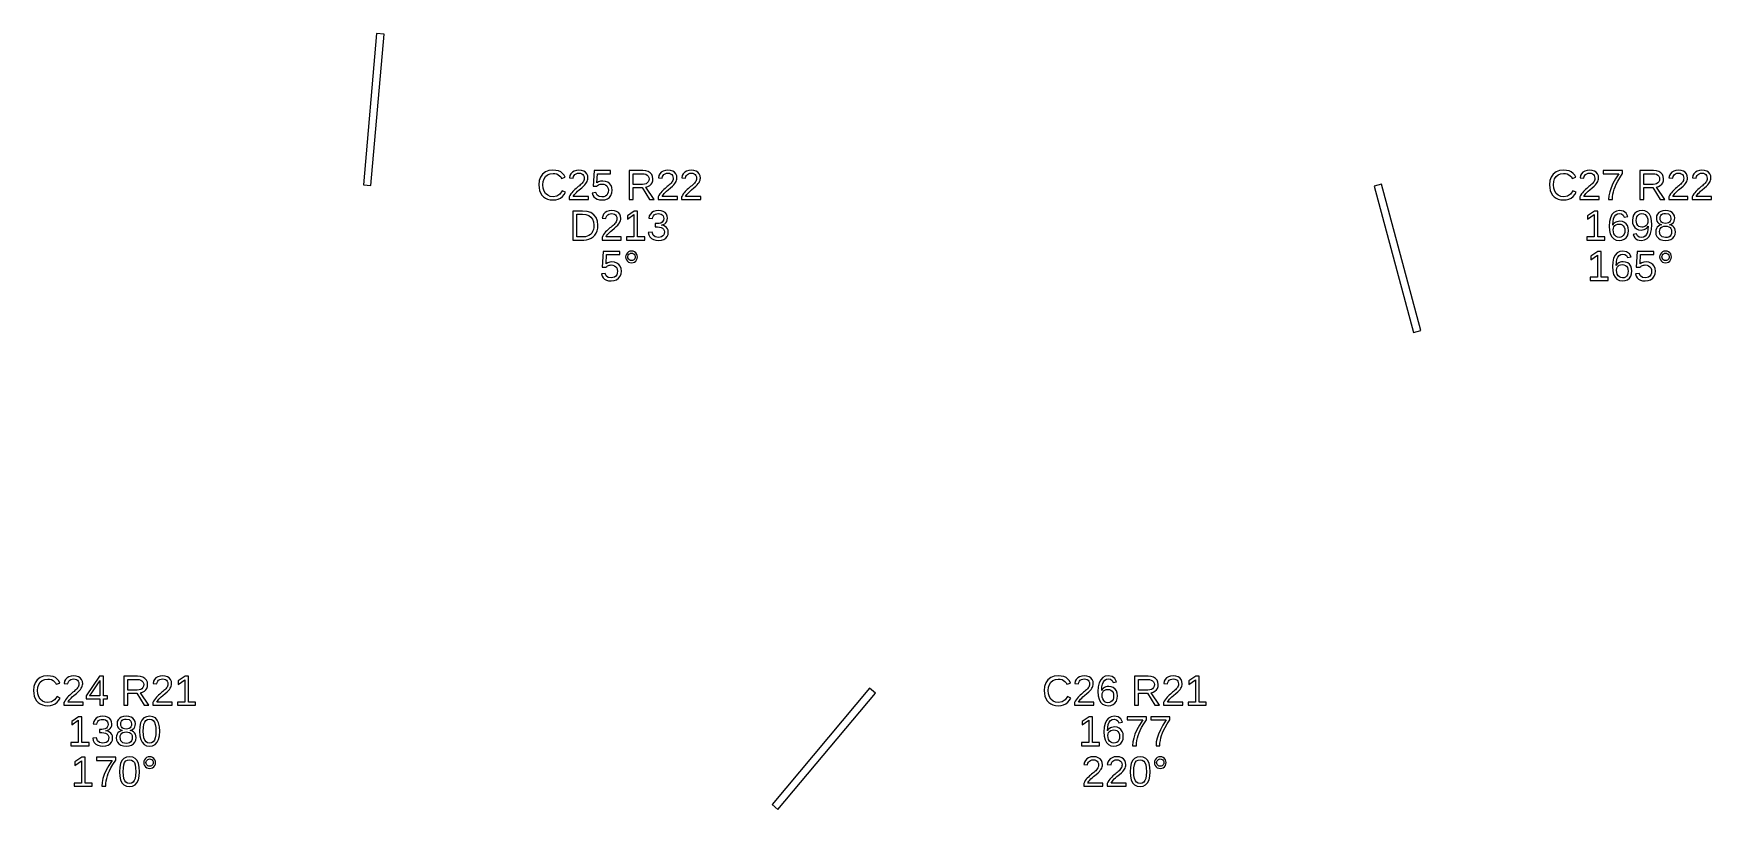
# Model space of a CAD drawing. Extents: x 194 to 2890, y 45 to 1503.
# Drawn here: x 2558 to 2890, y 551.5 to 705 of the extents above; entities that cross this region are included whole.
import ezdxf

# ---------------------------------------------------------------- set-up
doc = ezdxf.new("R2010")
doc.units = 0
doc.layers.get('0').update_dxf_attribs({"linetype": 'CONTINUOUS'})

msp = doc.modelspace()

# ---------------------------------------------------------------- linework, layer by layer
for points in [[(2627.36, 704.82), (2625.87, 704.951), (2623.25, 675.065), (2624.75, 674.935)], [(2661.31, 672.093), (2661.81, 672.222), (2662.26, 672.437), (2662.66, 672.734), (2662.99, 673.109), (2663.26, 673.564), (2662.62, 673.881), (2662.15, 673.219), (2661.55, 672.821), (2660.81, 672.689), (2660.23, 672.76), (2659.73, 672.974), (2659.32, 673.33), (2659.01, 673.803), (2658.83, 674.368), (2658.77, 675.024), (2658.83, 675.685), (2659, 676.244), (2659.3, 676.703), (2659.7, 677.043), (2660.19, 677.247), (2660.78, 677.315), (2661.16, 677.286), (2661.51, 677.198), (2661.83, 677.051), (2662.09, 676.848), (2662.31, 676.593), (2662.47, 676.286), (2663.2, 676.53), (2662.97, 676.961), (2662.67, 677.315), (2662.3, 677.592), (2661.86, 677.791), (2661.35, 677.91), (2660.77, 677.95), (2659.96, 677.863), (2659.28, 677.604), (2658.72, 677.173), (2658.31, 676.589), (2658.06, 675.873), (2657.98, 675.024), (2658.02, 674.441), (2658.13, 673.913), (2658.31, 673.44), (2658.56, 673.028), (2658.89, 672.685), (2659.27, 672.41), (2659.72, 672.21), (2660.22, 672.09), (2660.77, 672.05)], [(2667.79, 672.754), (2664.8, 672.754), (2664.9, 672.946), (2665.03, 673.144), (2665.2, 673.346), (2665.4, 673.559), (2665.65, 673.789), (2665.94, 674.036), (2666.45, 674.457), (2666.83, 674.797), (2667.09, 675.057), (2667.28, 675.277), (2667.43, 675.496), (2667.55, 675.716), (2667.63, 675.936), (2667.68, 676.157), (2667.7, 676.379), (2667.65, 676.843), (2667.49, 677.23), (2667.23, 677.541), (2666.88, 677.768), (2666.43, 677.904), (2665.9, 677.95), (2665.41, 677.905), (2664.98, 677.769), (2664.61, 677.543), (2664.32, 677.24), (2664.13, 676.876), (2664.02, 676.448), (2664.77, 676.379), (2664.84, 676.663), (2664.96, 676.901), (2665.13, 677.093), (2665.35, 677.235), (2665.61, 677.319), (2665.9, 677.348), (2666.2, 677.319), (2666.46, 677.232), (2666.67, 677.087), (2666.82, 676.89), (2666.92, 676.646), (2666.95, 676.355), (2666.93, 676.13), (2666.87, 675.921), (2666.79, 675.728), (2666.67, 675.547), (2666.53, 675.37), (2666.36, 675.199), (2666.18, 675.031), (2665.99, 674.863), (2665.78, 674.695), (2665.56, 674.522), (2665.35, 674.34), (2665.13, 674.148), (2664.91, 673.943), (2664.7, 673.724), (2664.5, 673.488), (2664.31, 673.233), (2664.14, 672.953), (2663.99, 672.648), (2663.99, 672.132), (2667.79, 672.132)], [(2671.05, 672.108), (2671.55, 672.282), (2671.95, 672.571), (2672.25, 672.961), (2672.43, 673.437), (2672.49, 673.999), (2672.44, 674.497), (2672.27, 674.929), (2671.99, 675.293), (2671.62, 675.569), (2671.17, 675.734), (2670.64, 675.789), (2670.19, 675.749), (2669.8, 675.627), (2669.46, 675.423), (2669.57, 677.242), (2672.16, 677.242), (2672.16, 677.864), (2668.9, 677.864), (2668.71, 674.78), (2669.42, 674.78), (2669.6, 674.915), (2669.77, 675.021), (2669.94, 675.098), (2670.11, 675.15), (2670.3, 675.181), (2670.49, 675.191), (2670.84, 675.154), (2671.15, 675.043), (2671.4, 674.858), (2671.58, 674.612), (2671.69, 674.321), (2671.73, 673.983), (2671.69, 673.597), (2671.58, 673.271), (2671.4, 673.004), (2671.15, 672.806), (2670.84, 672.688), (2670.47, 672.648), (2669.91, 672.743), (2669.52, 673.026), (2669.28, 673.499), (2668.54, 673.413), (2668.67, 673.006), (2668.88, 672.668), (2669.16, 672.4), (2669.53, 672.206), (2669.96, 672.089), (2670.46, 672.05)], [(2676.62, 674.512), (2678.4, 674.512), (2679.89, 672.132), (2680.79, 672.132), (2679.16, 674.601), (2679.57, 674.713), (2679.91, 674.896), (2680.19, 675.151), (2680.4, 675.463), (2680.52, 675.821), (2680.56, 676.225), (2680.5, 676.702), (2680.33, 677.104), (2680.03, 677.431), (2679.63, 677.672), (2679.14, 677.816), (2678.54, 677.864), (2675.84, 677.864), (2675.84, 672.132), (2676.62, 672.132)], [(2685.39, 672.754), (2682.4, 672.754), (2682.5, 672.946), (2682.63, 673.144), (2682.8, 673.346), (2683, 673.559), (2683.25, 673.789), (2683.54, 674.036), (2684.05, 674.457), (2684.43, 674.797), (2684.7, 675.057), (2684.88, 675.277), (2685.03, 675.496), (2685.15, 675.716), (2685.23, 675.936), (2685.28, 676.157), (2685.3, 676.379), (2685.25, 676.843), (2685.09, 677.23), (2684.84, 677.541), (2684.48, 677.768), (2684.04, 677.904), (2683.5, 677.95), (2683.01, 677.905), (2682.58, 677.769), (2682.21, 677.543), (2681.92, 677.24), (2681.73, 676.876), (2681.63, 676.448), (2682.38, 676.379), (2682.44, 676.663), (2682.56, 676.901), (2682.73, 677.093), (2682.95, 677.235), (2683.21, 677.319), (2683.5, 677.348), (2683.81, 677.319), (2684.06, 677.232), (2684.27, 677.087), (2684.43, 676.89), (2684.52, 676.646), (2684.55, 676.355), (2684.53, 676.13), (2684.48, 675.921), (2684.39, 675.728), (2684.27, 675.547), (2684.13, 675.37), (2683.97, 675.199), (2683.79, 675.031), (2683.59, 674.863), (2683.38, 674.695), (2683.17, 674.522), (2682.95, 674.34), (2682.73, 674.148), (2682.51, 673.943), (2682.3, 673.724), (2682.1, 673.488), (2681.91, 673.233), (2681.74, 672.953), (2681.59, 672.648), (2681.59, 672.132), (2685.39, 672.132)], [(2690.03, 672.754), (2687.03, 672.754), (2687.13, 672.946), (2687.27, 673.144), (2687.43, 673.346), (2687.64, 673.559), (2687.89, 673.789), (2688.18, 674.036), (2688.68, 674.457), (2689.07, 674.797), (2689.33, 675.057), (2689.51, 675.277), (2689.67, 675.496), (2689.78, 675.716), (2689.87, 675.936), (2689.92, 676.157), (2689.94, 676.379), (2689.88, 676.843), (2689.73, 677.23), (2689.47, 677.541), (2689.12, 677.768), (2688.67, 677.904), (2688.14, 677.95), (2687.64, 677.905), (2687.21, 677.769), (2686.85, 677.543), (2686.56, 677.24), (2686.36, 676.876), (2686.26, 676.448), (2687.01, 676.379), (2687.07, 676.663), (2687.19, 676.901), (2687.37, 677.093), (2687.59, 677.235), (2687.84, 677.319), (2688.14, 677.348), (2688.44, 677.319), (2688.7, 677.232), (2688.91, 677.087), (2689.06, 676.89), (2689.15, 676.646), (2689.18, 676.355), (2689.17, 676.13), (2689.11, 675.921), (2689.02, 675.728), (2688.9, 675.547), (2688.76, 675.37), (2688.6, 675.199), (2688.42, 675.031), (2688.23, 674.863), (2688.02, 674.695), (2687.8, 674.522), (2687.58, 674.34), (2687.36, 674.148), (2687.15, 673.943), (2686.94, 673.724), (2686.74, 673.488), (2686.55, 673.233), (2686.38, 672.953), (2686.23, 672.648), (2686.23, 672.132), (2690.03, 672.132)], [(2861.31, 672.093), (2861.81, 672.222), (2862.26, 672.437), (2862.66, 672.734), (2862.99, 673.109), (2863.26, 673.564), (2862.62, 673.881), (2862.15, 673.219), (2861.55, 672.821), (2860.81, 672.689), (2860.23, 672.76), (2859.73, 672.974), (2859.32, 673.33), (2859.01, 673.803), (2858.83, 674.368), (2858.77, 675.024), (2858.83, 675.685), (2859, 676.244), (2859.3, 676.703), (2859.7, 677.043), (2860.19, 677.247), (2860.78, 677.315), (2861.16, 677.286), (2861.51, 677.198), (2861.83, 677.051), (2862.09, 676.848), (2862.31, 676.593), (2862.47, 676.286), (2863.2, 676.53), (2862.97, 676.961), (2862.67, 677.315), (2862.3, 677.592), (2861.86, 677.791), (2861.35, 677.91), (2860.77, 677.95), (2859.96, 677.863), (2859.28, 677.604), (2858.72, 677.173), (2858.31, 676.589), (2858.06, 675.873), (2857.98, 675.024), (2858.02, 674.441), (2858.13, 673.913), (2858.31, 673.44), (2858.56, 673.028), (2858.89, 672.685), (2859.27, 672.41), (2859.72, 672.21), (2860.22, 672.09), (2860.77, 672.05)], [(2867.79, 672.754), (2864.8, 672.754), (2864.9, 672.946), (2865.03, 673.144), (2865.2, 673.346), (2865.4, 673.559), (2865.65, 673.789), (2865.94, 674.036), (2866.45, 674.457), (2866.83, 674.797), (2867.09, 675.057), (2867.28, 675.277), (2867.43, 675.496), (2867.55, 675.716), (2867.63, 675.936), (2867.68, 676.157), (2867.7, 676.379), (2867.65, 676.843), (2867.49, 677.23), (2867.23, 677.541), (2866.88, 677.768), (2866.43, 677.904), (2865.9, 677.95), (2865.41, 677.905), (2864.98, 677.769), (2864.61, 677.543), (2864.32, 677.24), (2864.13, 676.876), (2864.02, 676.448), (2864.77, 676.379), (2864.84, 676.663), (2864.96, 676.901), (2865.13, 677.093), (2865.35, 677.235), (2865.61, 677.319), (2865.9, 677.348), (2866.2, 677.319), (2866.46, 677.232), (2866.67, 677.087), (2866.82, 676.89), (2866.92, 676.646), (2866.95, 676.355), (2866.93, 676.13), (2866.87, 675.921), (2866.79, 675.728), (2866.67, 675.547), (2866.53, 675.37), (2866.36, 675.199), (2866.18, 675.031), (2865.99, 674.863), (2865.78, 674.695), (2865.56, 674.522), (2865.35, 674.34), (2865.13, 674.148), (2864.91, 673.943), (2864.7, 673.724), (2864.5, 673.488), (2864.31, 673.233), (2864.14, 672.953), (2863.99, 672.648), (2863.99, 672.132), (2867.79, 672.132)], [(2870.48, 672.655), (2870.54, 673.166), (2870.64, 673.665), (2870.78, 674.161), (2870.96, 674.662), (2871.18, 675.167), (2871.48, 675.739), (2871.89, 676.44), (2872.42, 677.27), (2872.42, 677.864), (2868.63, 677.864), (2868.63, 677.242), (2871.72, 677.242), (2871.06, 676.228), (2870.54, 675.295), (2870.16, 674.445), (2869.9, 673.648), (2869.74, 672.877), (2869.69, 672.132), (2870.46, 672.132)], [(2876.62, 674.512), (2878.4, 674.512), (2879.89, 672.132), (2880.79, 672.132), (2879.16, 674.601), (2879.57, 674.713), (2879.91, 674.896), (2880.19, 675.151), (2880.4, 675.463), (2880.52, 675.821), (2880.56, 676.225), (2880.5, 676.702), (2880.33, 677.104), (2880.03, 677.431), (2879.63, 677.672), (2879.14, 677.816), (2878.54, 677.864), (2875.84, 677.864), (2875.84, 672.132), (2876.62, 672.132)], [(2885.39, 672.754), (2882.4, 672.754), (2882.5, 672.946), (2882.63, 673.144), (2882.8, 673.346), (2883, 673.559), (2883.25, 673.789), (2883.54, 674.036), (2884.05, 674.457), (2884.43, 674.797), (2884.7, 675.057), (2884.88, 675.277), (2885.03, 675.496), (2885.15, 675.716), (2885.23, 675.936), (2885.28, 676.157), (2885.3, 676.379), (2885.25, 676.843), (2885.09, 677.23), (2884.84, 677.541), (2884.48, 677.768), (2884.04, 677.904), (2883.5, 677.95), (2883.01, 677.905), (2882.58, 677.769), (2882.21, 677.543), (2881.92, 677.24), (2881.73, 676.876), (2881.63, 676.448), (2882.38, 676.379), (2882.44, 676.663), (2882.56, 676.901), (2882.73, 677.093), (2882.95, 677.235), (2883.21, 677.319), (2883.5, 677.348), (2883.81, 677.319), (2884.06, 677.232), (2884.27, 677.087), (2884.43, 676.89), (2884.52, 676.646), (2884.55, 676.355), (2884.53, 676.13), (2884.48, 675.921), (2884.39, 675.728), (2884.27, 675.547), (2884.13, 675.37), (2883.97, 675.199), (2883.79, 675.031), (2883.59, 674.863), (2883.38, 674.695), (2883.17, 674.522), (2882.95, 674.34), (2882.73, 674.148), (2882.51, 673.943), (2882.3, 673.724), (2882.1, 673.488), (2881.91, 673.233), (2881.74, 672.953), (2881.59, 672.648), (2881.59, 672.132), (2885.39, 672.132)], [(2890.03, 672.754), (2887.03, 672.754), (2887.13, 672.946), (2887.27, 673.144), (2887.43, 673.346), (2887.64, 673.559), (2887.89, 673.789), (2888.18, 674.036), (2888.68, 674.457), (2889.07, 674.797), (2889.33, 675.057), (2889.51, 675.277), (2889.67, 675.496), (2889.78, 675.716), (2889.87, 675.936), (2889.92, 676.157), (2889.94, 676.379), (2889.88, 676.843), (2889.73, 677.23), (2889.47, 677.541), (2889.12, 677.768), (2888.67, 677.904), (2888.14, 677.95), (2887.64, 677.905), (2887.21, 677.769), (2886.85, 677.543), (2886.56, 677.24), (2886.36, 676.876), (2886.26, 676.448), (2887.01, 676.379), (2887.07, 676.663), (2887.19, 676.901), (2887.37, 677.093), (2887.59, 677.235), (2887.84, 677.319), (2888.14, 677.348), (2888.44, 677.319), (2888.7, 677.232), (2888.91, 677.087), (2889.06, 676.89), (2889.15, 676.646), (2889.18, 676.355), (2889.17, 676.13), (2889.11, 675.921), (2889.02, 675.728), (2888.9, 675.547), (2888.76, 675.37), (2888.6, 675.199), (2888.42, 675.031), (2888.23, 674.863), (2888.02, 674.695), (2887.8, 674.522), (2887.58, 674.34), (2887.36, 674.148), (2887.15, 673.943), (2886.94, 673.724), (2886.74, 673.488), (2886.55, 673.233), (2886.38, 672.953), (2886.23, 672.648), (2886.23, 672.132), (2890.03, 672.132)], [(2676.62, 675.126), (2676.62, 677.242), (2678.46, 677.242), (2678.85, 677.213), (2679.18, 677.125), (2679.44, 676.979), (2679.63, 676.778), (2679.74, 676.524), (2679.78, 676.217), (2679.74, 675.898), (2679.63, 675.63), (2679.44, 675.413), (2679.19, 675.254), (2678.87, 675.158), (2678.49, 675.126)], [(2832.49, 646.216), (2824.72, 675.194), (2823.28, 674.806), (2831.04, 645.828)], [(2876.62, 675.126), (2876.62, 677.242), (2878.46, 677.242), (2878.85, 677.213), (2879.18, 677.125), (2879.44, 676.979), (2879.63, 676.778), (2879.74, 676.524), (2879.78, 676.217), (2879.74, 675.898), (2879.63, 675.63), (2879.44, 675.413), (2879.19, 675.254), (2878.87, 675.158), (2878.49, 675.126)], [(2667.4, 664.171), (2667.89, 664.289), (2668.33, 664.485), (2668.72, 664.756), (2669.05, 665.096), (2669.31, 665.505), (2669.5, 665.973), (2669.62, 666.49), (2669.66, 667.057), (2669.57, 667.886), (2669.31, 668.579), (2668.87, 669.134), (2668.27, 669.54), (2667.52, 669.783), (2666.62, 669.864), (2664.72, 669.864), (2664.72, 664.132), (2666.87, 664.132)], [(2665.5, 664.754), (2665.5, 669.242), (2666.6, 669.242), (2667.28, 669.18), (2667.85, 668.993), (2668.29, 668.682), (2668.62, 668.253), (2668.81, 667.711), (2668.88, 667.057), (2668.85, 666.606), (2668.76, 666.196), (2668.62, 665.828), (2668.43, 665.508), (2668.18, 665.242), (2667.89, 665.031), (2667.55, 664.877), (2667.18, 664.785), (2666.78, 664.754)], [(2674.27, 664.754), (2671.28, 664.754), (2671.38, 664.946), (2671.51, 665.144), (2671.68, 665.346), (2671.89, 665.559), (2672.13, 665.789), (2672.43, 666.036), (2672.93, 666.457), (2673.31, 666.797), (2673.58, 667.057), (2673.76, 667.277), (2673.91, 667.496), (2674.03, 667.716), (2674.12, 667.936), (2674.17, 668.157), (2674.18, 668.379), (2674.13, 668.843), (2673.98, 669.23), (2673.72, 669.541), (2673.36, 669.768), (2672.92, 669.904), (2672.38, 669.95), (2671.89, 669.905), (2671.46, 669.769), (2671.09, 669.543), (2670.8, 669.24), (2670.61, 668.876), (2670.51, 668.448), (2671.26, 668.379), (2671.32, 668.663), (2671.44, 668.901), (2671.61, 669.093), (2671.83, 669.235), (2672.09, 669.319), (2672.38, 669.348), (2672.69, 669.319), (2672.95, 669.232), (2673.15, 669.087), (2673.31, 668.89), (2673.4, 668.646), (2673.43, 668.355), (2673.41, 668.13), (2673.36, 667.921), (2673.27, 667.728), (2673.15, 667.547), (2673.01, 667.37), (2672.85, 667.199), (2672.67, 667.031), (2672.47, 666.863), (2672.26, 666.695), (2672.05, 666.522), (2671.83, 666.34), (2671.61, 666.148), (2671.4, 665.943), (2671.19, 665.724), (2670.98, 665.488), (2670.79, 665.233), (2670.62, 664.953), (2670.48, 664.648), (2670.48, 664.132), (2674.27, 664.132)], [(2678.92, 664.754), (2677.52, 664.754), (2677.52, 669.864), (2676.85, 669.864), (2675.49, 668.933), (2675.49, 668.241), (2676.79, 669.165), (2676.79, 664.754), (2675.33, 664.754), (2675.33, 664.132), (2678.92, 664.132)], [(2682.23, 664.099), (2682.71, 664.244), (2683.09, 664.486), (2683.37, 664.816), (2683.54, 665.225), (2683.59, 665.714), (2683.55, 666.06), (2683.44, 666.363), (2683.24, 666.626), (2682.97, 666.835), (2682.63, 666.978), (2682.24, 667.057), (2682.24, 667.073), (2682.6, 667.179), (2682.89, 667.335), (2683.13, 667.539), (2683.3, 667.791), (2683.4, 668.089), (2683.44, 668.432), (2683.38, 668.875), (2683.22, 669.247), (2682.96, 669.549), (2682.6, 669.772), (2682.15, 669.905), (2681.62, 669.95), (2681.12, 669.906), (2680.69, 669.774), (2680.33, 669.555), (2680.04, 669.258), (2679.84, 668.892), (2679.74, 668.457), (2680.48, 668.4), (2680.54, 668.678), (2680.65, 668.911), (2680.83, 669.099), (2681.05, 669.237), (2681.31, 669.32), (2681.61, 669.348), (2681.94, 669.318), (2682.2, 669.229), (2682.41, 669.081), (2682.56, 668.882), (2682.65, 668.64), (2682.68, 668.355), (2682.65, 668.068), (2682.54, 667.826), (2682.35, 667.629), (2682.1, 667.483), (2681.79, 667.395), (2681.42, 667.366), (2681.02, 667.366), (2681.02, 666.731), (2681.43, 666.731), (2681.85, 666.702), (2682.2, 666.615), (2682.47, 666.469), (2682.67, 666.271), (2682.79, 666.028), (2682.83, 665.739), (2682.8, 665.41), (2682.69, 665.14), (2682.52, 664.929), (2682.28, 664.778), (2681.99, 664.687), (2681.65, 664.656), (2681.02, 664.769), (2680.6, 665.108), (2680.4, 665.674), (2679.64, 665.604), (2679.76, 665.134), (2679.96, 664.746), (2680.26, 664.443), (2680.65, 664.225), (2681.11, 664.094), (2681.65, 664.05)], [(2868.96, 664.754), (2867.56, 664.754), (2867.56, 669.864), (2866.89, 669.864), (2865.53, 668.933), (2865.53, 668.241), (2866.83, 669.165), (2866.83, 664.754), (2865.37, 664.754), (2865.37, 664.132), (2868.96, 664.132)], [(2872.32, 664.108), (2872.77, 664.283), (2873.14, 664.575), (2873.41, 664.967), (2873.58, 665.445), (2873.63, 666.007), (2873.58, 666.528), (2873.43, 666.973), (2873.17, 667.342), (2872.82, 667.618), (2872.4, 667.783), (2871.91, 667.838), (2871.61, 667.817), (2871.33, 667.752), (2871.08, 667.645), (2870.86, 667.496), (2870.67, 667.309), (2870.52, 667.081), (2870.56, 667.761), (2870.67, 668.325), (2870.86, 668.772), (2871.12, 669.096), (2871.44, 669.291), (2871.83, 669.356), (2872.26, 669.278), (2872.57, 669.045), (2872.78, 668.656), (2873.47, 668.782), (2873.14, 669.431), (2872.6, 669.82), (2871.84, 669.95), (2871.23, 669.861), (2870.73, 669.595), (2870.32, 669.152), (2870.03, 668.544), (2869.85, 667.782), (2869.79, 666.866), (2869.85, 666.022), (2870.02, 665.323), (2870.3, 664.77), (2870.69, 664.37), (2871.19, 664.13), (2871.78, 664.05)], [(2876.78, 664.138), (2877.29, 664.403), (2877.7, 664.844), (2878, 665.448), (2878.18, 666.205), (2878.24, 667.114), (2878.18, 667.981), (2878.02, 668.691), (2877.75, 669.242), (2877.37, 669.635), (2876.88, 669.871), (2876.3, 669.95), (2875.74, 669.893), (2875.28, 669.721), (2874.9, 669.435), (2874.61, 669.049), (2874.45, 668.578), (2874.39, 668.021), (2874.44, 667.476), (2874.6, 667.009), (2874.85, 666.617), (2875.2, 666.324), (2875.61, 666.147), (2876.09, 666.089), (2876.4, 666.113), (2876.69, 666.187), (2876.96, 666.31), (2877.2, 666.474), (2877.38, 666.67), (2877.52, 666.898), (2877.47, 666.23), (2877.35, 665.672), (2877.15, 665.226), (2876.89, 664.901), (2876.57, 664.705), (2876.18, 664.64), (2875.74, 664.72), (2875.41, 664.958), (2875.21, 665.356), (2874.51, 665.246), (2874.65, 664.865), (2874.84, 664.56), (2875.09, 664.333), (2875.39, 664.176), (2875.75, 664.082), (2876.16, 664.05)], [(2875.94, 666.707), (2875.67, 666.828), (2875.44, 667.03), (2875.27, 667.302), (2875.17, 667.633), (2875.14, 668.021), (2875.17, 668.403), (2875.27, 668.727), (2875.44, 668.996), (2875.67, 669.196), (2875.95, 669.316), (2876.27, 669.356), (2876.61, 669.309), (2876.89, 669.169), (2877.12, 668.935), (2877.3, 668.624), (2877.41, 668.253), (2877.44, 667.822), (2877.42, 667.605), (2877.37, 667.404), (2877.29, 667.22), (2877.17, 667.057), (2877.03, 666.92), (2876.86, 666.811), (2876.67, 666.731), (2876.47, 666.682), (2876.27, 666.666)], [(2881.53, 664.099), (2882.02, 664.247), (2882.4, 664.494), (2882.68, 664.828), (2882.85, 665.24), (2882.91, 665.731), (2882.87, 666.087), (2882.77, 666.401), (2882.6, 666.672), (2882.37, 666.891), (2882.09, 667.047), (2881.75, 667.138), (2881.75, 667.155), (2882.04, 667.247), (2882.29, 667.401), (2882.49, 667.614), (2882.64, 667.873), (2882.73, 668.159), (2882.76, 668.473), (2882.71, 668.895), (2882.55, 669.254), (2882.27, 669.551), (2881.91, 669.773), (2881.46, 669.906), (2880.94, 669.95), (2880.42, 669.905), (2879.99, 669.769), (2879.62, 669.543), (2879.35, 669.244), (2879.19, 668.89), (2879.13, 668.481), (2879.16, 668.167), (2879.25, 667.881), (2879.4, 667.622), (2879.6, 667.407), (2879.85, 667.248), (2880.14, 667.146), (2880.14, 667.13), (2879.83, 667.043), (2879.55, 666.888), (2879.32, 666.666), (2879.14, 666.391), (2879.03, 666.077), (2879, 665.722), (2879.05, 665.229), (2879.23, 664.816), (2879.52, 664.486), (2879.91, 664.244), (2880.39, 664.099), (2880.95, 664.05)], [(2880.63, 667.452), (2880.37, 667.538), (2880.16, 667.681), (2880, 667.88), (2879.91, 668.13), (2879.88, 668.432), (2879.91, 668.728), (2880, 668.971), (2880.15, 669.16), (2880.36, 669.296), (2880.62, 669.377), (2880.94, 669.405), (2881.53, 669.297), (2881.89, 668.972), (2882, 668.432), (2881.97, 668.11), (2881.88, 667.853), (2881.73, 667.661), (2881.53, 667.529), (2881.26, 667.45), (2880.95, 667.423)], [(2871.44, 664.687), (2871.16, 664.828), (2870.92, 665.063), (2870.74, 665.372), (2870.63, 665.734), (2870.59, 666.15), (2870.63, 666.474), (2870.73, 666.749), (2870.91, 666.974), (2871.14, 667.14), (2871.41, 667.239), (2871.73, 667.273), (2872.07, 667.235), (2872.35, 667.122), (2872.58, 666.935), (2872.75, 666.678), (2872.86, 666.358), (2872.89, 665.975), (2872.86, 665.589), (2872.76, 665.263), (2872.59, 664.996), (2872.36, 664.798), (2872.09, 664.68), (2871.76, 664.64)], [(2880.29, 664.731), (2879.89, 665.126), (2879.75, 665.783), (2879.79, 666.098), (2879.89, 666.365), (2880.07, 666.583), (2880.3, 666.745), (2880.59, 666.842), (2880.94, 666.874), (2881.29, 666.844), (2881.59, 666.754), (2881.83, 666.603), (2882, 666.394), (2882.11, 666.126), (2882.15, 665.8), (2882.11, 665.42), (2882.02, 665.115), (2881.85, 664.886), (2881.62, 664.727), (2881.33, 664.631), (2880.96, 664.599)], [(2672.86, 656.108), (2673.36, 656.282), (2673.76, 656.571), (2674.06, 656.961), (2674.24, 657.437), (2674.3, 657.999), (2674.25, 658.497), (2674.08, 658.929), (2673.8, 659.293), (2673.43, 659.569), (2672.98, 659.734), (2672.45, 659.789), (2672, 659.749), (2671.61, 659.627), (2671.27, 659.423), (2671.38, 661.242), (2673.97, 661.242), (2673.97, 661.864), (2670.71, 661.864), (2670.52, 658.78), (2671.23, 658.78), (2671.4, 658.915), (2671.57, 659.021), (2671.75, 659.098), (2671.92, 659.15), (2672.11, 659.181), (2672.3, 659.191), (2672.65, 659.154), (2672.95, 659.043), (2673.2, 658.858), (2673.39, 658.612), (2673.5, 658.321), (2673.54, 657.983), (2673.5, 657.597), (2673.39, 657.271), (2673.21, 657.004), (2672.96, 656.806), (2672.65, 656.688), (2672.28, 656.648), (2671.72, 656.743), (2671.33, 657.026), (2671.09, 657.499), (2670.35, 657.413), (2670.48, 657.006), (2670.68, 656.668), (2670.97, 656.4), (2671.34, 656.206), (2671.77, 656.089), (2672.27, 656.05)], [(2676.62, 659.668), (2676.89, 659.781), (2677.14, 659.968), (2677.33, 660.21), (2677.44, 660.484), (2677.48, 660.79), (2677.45, 661.097), (2677.33, 661.371), (2677.14, 661.612), (2676.9, 661.8), (2676.62, 661.912), (2676.32, 661.95), (2676.01, 661.912), (2675.73, 661.798), (2675.49, 661.608), (2675.3, 661.365), (2675.19, 661.093), (2675.15, 660.79), (2675.19, 660.488), (2675.3, 660.215), (2675.49, 659.972), (2675.74, 659.783), (2676.01, 659.669), (2676.32, 659.631)], [(2676.13, 660.082), (2675.96, 660.154), (2675.8, 660.274), (2675.69, 660.427), (2675.61, 660.599), (2675.59, 660.79), (2675.61, 660.981), (2675.68, 661.154), (2675.8, 661.307), (2675.95, 661.427), (2676.12, 661.499), (2676.32, 661.523), (2676.51, 661.499), (2676.68, 661.429), (2676.83, 661.311), (2676.95, 661.159), (2677.02, 660.986), (2677.04, 660.79), (2677.02, 660.597), (2676.95, 660.424), (2676.83, 660.271), (2676.68, 660.153), (2676.51, 660.082), (2676.32, 660.058)], [(2869.61, 656.754), (2868.21, 656.754), (2868.21, 661.864), (2867.54, 661.864), (2866.18, 660.933), (2866.18, 660.241), (2867.48, 661.165), (2867.48, 656.754), (2866.02, 656.754), (2866.02, 656.132), (2869.61, 656.132)], [(2872.97, 656.108), (2873.42, 656.283), (2873.79, 656.575), (2874.07, 656.967), (2874.23, 657.445), (2874.28, 658.007), (2874.23, 658.528), (2874.08, 658.973), (2873.82, 659.342), (2873.47, 659.618), (2873.05, 659.783), (2872.56, 659.838), (2872.26, 659.817), (2871.98, 659.752), (2871.73, 659.645), (2871.51, 659.496), (2871.32, 659.309), (2871.17, 659.081), (2871.21, 659.761), (2871.32, 660.325), (2871.51, 660.772), (2871.77, 661.096), (2872.1, 661.291), (2872.48, 661.356), (2872.91, 661.278), (2873.23, 661.045), (2873.43, 660.656), (2874.13, 660.782), (2873.79, 661.431), (2873.25, 661.82), (2872.49, 661.95), (2871.88, 661.861), (2871.38, 661.595), (2870.97, 661.152), (2870.68, 660.544), (2870.5, 659.782), (2870.44, 658.866), (2870.5, 658.022), (2870.67, 657.323), (2870.95, 656.77), (2871.34, 656.37), (2871.84, 656.13), (2872.43, 656.05)], [(2877.49, 656.108), (2877.99, 656.282), (2878.4, 656.571), (2878.7, 656.961), (2878.88, 657.437), (2878.94, 657.999), (2878.88, 658.497), (2878.71, 658.929), (2878.43, 659.293), (2878.06, 659.569), (2877.61, 659.734), (2877.08, 659.789), (2876.64, 659.749), (2876.24, 659.627), (2875.9, 659.423), (2876.01, 661.242), (2878.6, 661.242), (2878.6, 661.864), (2875.34, 661.864), (2875.15, 658.78), (2875.87, 658.78), (2876.04, 658.915), (2876.21, 659.021), (2876.38, 659.098), (2876.56, 659.15), (2876.74, 659.181), (2876.93, 659.191), (2877.29, 659.154), (2877.59, 659.043), (2877.84, 658.858), (2878.03, 658.612), (2878.14, 658.321), (2878.17, 657.983), (2878.14, 657.597), (2878.03, 657.271), (2877.84, 657.004), (2877.59, 656.806), (2877.28, 656.688), (2876.92, 656.648), (2876.36, 656.743), (2875.96, 657.026), (2875.73, 657.499), (2874.98, 657.413), (2875.11, 657.006), (2875.32, 656.668), (2875.61, 656.4), (2875.97, 656.206), (2876.4, 656.089), (2876.9, 656.05)], [(2881.25, 659.668), (2881.53, 659.781), (2881.77, 659.968), (2881.96, 660.21), (2882.08, 660.484), (2882.12, 660.79), (2882.08, 661.097), (2881.97, 661.371), (2881.78, 661.612), (2881.53, 661.8), (2881.26, 661.912), (2880.95, 661.95), (2880.64, 661.912), (2880.36, 661.798), (2880.12, 661.608), (2879.93, 661.365), (2879.82, 661.093), (2879.78, 660.79), (2879.82, 660.488), (2879.93, 660.215), (2880.13, 659.972), (2880.37, 659.783), (2880.64, 659.669), (2880.95, 659.631)], [(2880.76, 660.082), (2880.59, 660.154), (2880.44, 660.274), (2880.32, 660.427), (2880.25, 660.599), (2880.23, 660.79), (2880.25, 660.981), (2880.32, 661.154), (2880.44, 661.307), (2880.59, 661.427), (2880.76, 661.499), (2880.95, 661.523), (2881.14, 661.499), (2881.31, 661.429), (2881.46, 661.311), (2881.58, 661.159), (2881.65, 660.986), (2881.67, 660.79), (2881.65, 660.597), (2881.58, 660.424), (2881.46, 660.271), (2881.31, 660.153), (2881.14, 660.082), (2880.95, 660.058)], [(2872.09, 656.687), (2871.81, 656.828), (2871.57, 657.063), (2871.39, 657.372), (2871.28, 657.734), (2871.24, 658.15), (2871.28, 658.474), (2871.38, 658.749), (2871.56, 658.974), (2871.79, 659.14), (2872.06, 659.239), (2872.38, 659.273), (2872.72, 659.235), (2873, 659.122), (2873.23, 658.935), (2873.4, 658.678), (2873.51, 658.358), (2873.54, 657.975), (2873.51, 657.589), (2873.41, 657.263), (2873.24, 656.996), (2873.01, 656.798), (2872.74, 656.68), (2872.41, 656.64)], [(2561.31, 572.093), (2561.81, 572.222), (2562.26, 572.437), (2562.66, 572.734), (2562.99, 573.109), (2563.26, 573.564), (2562.62, 573.881), (2562.15, 573.219), (2561.55, 572.821), (2560.81, 572.689), (2560.23, 572.76), (2559.73, 572.974), (2559.32, 573.33), (2559.01, 573.803), (2558.83, 574.368), (2558.77, 575.024), (2558.83, 575.685), (2559, 576.244), (2559.3, 576.703), (2559.7, 577.043), (2560.19, 577.247), (2560.78, 577.315), (2561.16, 577.286), (2561.51, 577.198), (2561.83, 577.051), (2562.09, 576.848), (2562.31, 576.593), (2562.47, 576.286), (2563.2, 576.53), (2562.97, 576.961), (2562.67, 577.315), (2562.3, 577.592), (2561.86, 577.791), (2561.35, 577.91), (2560.77, 577.95), (2559.96, 577.863), (2559.28, 577.604), (2558.72, 577.173), (2558.31, 576.589), (2558.06, 575.873), (2557.98, 575.024), (2558.02, 574.441), (2558.13, 573.913), (2558.31, 573.44), (2558.56, 573.028), (2558.89, 572.685), (2559.27, 572.41), (2559.72, 572.21), (2560.22, 572.09), (2560.77, 572.05)], [(2567.79, 572.754), (2564.8, 572.754), (2564.9, 572.946), (2565.03, 573.144), (2565.2, 573.346), (2565.4, 573.559), (2565.65, 573.789), (2565.94, 574.036), (2566.45, 574.457), (2566.83, 574.797), (2567.09, 575.057), (2567.28, 575.277), (2567.43, 575.496), (2567.55, 575.716), (2567.63, 575.936), (2567.68, 576.157), (2567.7, 576.379), (2567.65, 576.843), (2567.49, 577.23), (2567.23, 577.541), (2566.88, 577.768), (2566.43, 577.904), (2565.9, 577.95), (2565.41, 577.905), (2564.98, 577.769), (2564.61, 577.543), (2564.32, 577.24), (2564.13, 576.876), (2564.02, 576.448), (2564.77, 576.379), (2564.84, 576.663), (2564.96, 576.901), (2565.13, 577.093), (2565.35, 577.235), (2565.61, 577.319), (2565.9, 577.348), (2566.2, 577.319), (2566.46, 577.232), (2566.67, 577.087), (2566.82, 576.89), (2566.92, 576.646), (2566.95, 576.355), (2566.93, 576.13), (2566.87, 575.921), (2566.79, 575.728), (2566.67, 575.547), (2566.53, 575.37), (2566.36, 575.199), (2566.18, 575.031), (2565.99, 574.863), (2565.78, 574.695), (2565.56, 574.522), (2565.35, 574.34), (2565.13, 574.148), (2564.91, 573.943), (2564.7, 573.724), (2564.5, 573.488), (2564.31, 573.233), (2564.14, 572.953), (2563.99, 572.648), (2563.99, 572.132), (2567.79, 572.132)], [(2571.79, 573.429), (2572.6, 573.429), (2572.6, 574.007), (2571.79, 574.007), (2571.79, 577.864), (2571.02, 577.864), (2568.4, 573.999), (2568.4, 573.429), (2571.1, 573.429), (2571.1, 572.132), (2571.79, 572.132)], [(2576.62, 574.512), (2578.4, 574.512), (2579.89, 572.132), (2580.79, 572.132), (2579.16, 574.601), (2579.57, 574.713), (2579.91, 574.896), (2580.19, 575.151), (2580.4, 575.463), (2580.52, 575.821), (2580.56, 576.225), (2580.5, 576.702), (2580.33, 577.104), (2580.03, 577.431), (2579.63, 577.672), (2579.14, 577.816), (2578.54, 577.864), (2575.84, 577.864), (2575.84, 572.132), (2576.62, 572.132)], [(2585.39, 572.754), (2582.4, 572.754), (2582.5, 572.946), (2582.63, 573.144), (2582.8, 573.346), (2583, 573.559), (2583.25, 573.789), (2583.54, 574.036), (2584.05, 574.457), (2584.43, 574.797), (2584.7, 575.057), (2584.88, 575.277), (2585.03, 575.496), (2585.15, 575.716), (2585.23, 575.936), (2585.28, 576.157), (2585.3, 576.379), (2585.25, 576.843), (2585.09, 577.23), (2584.84, 577.541), (2584.48, 577.768), (2584.04, 577.904), (2583.5, 577.95), (2583.01, 577.905), (2582.58, 577.769), (2582.21, 577.543), (2581.92, 577.24), (2581.73, 576.876), (2581.63, 576.448), (2582.38, 576.379), (2582.44, 576.663), (2582.56, 576.901), (2582.73, 577.093), (2582.95, 577.235), (2583.21, 577.319), (2583.5, 577.348), (2583.81, 577.319), (2584.06, 577.232), (2584.27, 577.087), (2584.43, 576.89), (2584.52, 576.646), (2584.55, 576.355), (2584.53, 576.13), (2584.48, 575.921), (2584.39, 575.728), (2584.27, 575.547), (2584.13, 575.37), (2583.97, 575.199), (2583.79, 575.031), (2583.59, 574.863), (2583.38, 574.695), (2583.17, 574.522), (2582.95, 574.34), (2582.73, 574.148), (2582.51, 573.943), (2582.3, 573.724), (2582.1, 573.488), (2581.91, 573.233), (2581.74, 572.953), (2581.59, 572.648), (2581.59, 572.132), (2585.39, 572.132)], [(2590.04, 572.754), (2588.64, 572.754), (2588.64, 577.864), (2587.97, 577.864), (2586.61, 576.933), (2586.61, 576.241), (2587.91, 577.165), (2587.91, 572.754), (2586.45, 572.754), (2586.45, 572.132), (2590.04, 572.132)], [(2761.31, 572.093), (2761.81, 572.222), (2762.26, 572.437), (2762.66, 572.734), (2762.99, 573.109), (2763.26, 573.564), (2762.62, 573.881), (2762.15, 573.219), (2761.55, 572.821), (2760.81, 572.689), (2760.23, 572.76), (2759.73, 572.974), (2759.32, 573.33), (2759.01, 573.803), (2758.83, 574.368), (2758.77, 575.024), (2758.83, 575.685), (2759, 576.244), (2759.3, 576.703), (2759.7, 577.043), (2760.19, 577.247), (2760.78, 577.315), (2761.16, 577.286), (2761.51, 577.198), (2761.83, 577.051), (2762.09, 576.848), (2762.31, 576.593), (2762.47, 576.286), (2763.2, 576.53), (2762.97, 576.961), (2762.67, 577.315), (2762.3, 577.592), (2761.86, 577.791), (2761.35, 577.91), (2760.77, 577.95), (2759.96, 577.863), (2759.28, 577.604), (2758.72, 577.173), (2758.31, 576.589), (2758.06, 575.873), (2757.98, 575.024), (2758.02, 574.441), (2758.13, 573.913), (2758.31, 573.44), (2758.56, 573.028), (2758.89, 572.685), (2759.27, 572.41), (2759.72, 572.21), (2760.22, 572.09), (2760.77, 572.05)], [(2767.79, 572.754), (2764.8, 572.754), (2764.9, 572.946), (2765.03, 573.144), (2765.2, 573.346), (2765.4, 573.559), (2765.65, 573.789), (2765.94, 574.036), (2766.45, 574.457), (2766.83, 574.797), (2767.09, 575.057), (2767.28, 575.277), (2767.43, 575.496), (2767.55, 575.716), (2767.63, 575.936), (2767.68, 576.157), (2767.7, 576.379), (2767.65, 576.843), (2767.49, 577.23), (2767.23, 577.541), (2766.88, 577.768), (2766.43, 577.904), (2765.9, 577.95), (2765.41, 577.905), (2764.98, 577.769), (2764.61, 577.543), (2764.32, 577.24), (2764.13, 576.876), (2764.02, 576.448), (2764.77, 576.379), (2764.84, 576.663), (2764.96, 576.901), (2765.13, 577.093), (2765.35, 577.235), (2765.61, 577.319), (2765.9, 577.348), (2766.2, 577.319), (2766.46, 577.232), (2766.67, 577.087), (2766.82, 576.89), (2766.92, 576.646), (2766.95, 576.355), (2766.93, 576.13), (2766.87, 575.921), (2766.79, 575.728), (2766.67, 575.547), (2766.53, 575.37), (2766.36, 575.199), (2766.18, 575.031), (2765.99, 574.863), (2765.78, 574.695), (2765.56, 574.522), (2765.35, 574.34), (2765.13, 574.148), (2764.91, 573.943), (2764.7, 573.724), (2764.5, 573.488), (2764.31, 573.233), (2764.14, 572.953), (2763.99, 572.648), (2763.99, 572.132), (2767.79, 572.132)], [(2771.16, 572.108), (2771.61, 572.283), (2771.98, 572.575), (2772.26, 572.967), (2772.42, 573.445), (2772.48, 574.007), (2772.42, 574.528), (2772.27, 574.973), (2772.01, 575.342), (2771.66, 575.618), (2771.24, 575.783), (2770.75, 575.838), (2770.45, 575.817), (2770.17, 575.752), (2769.92, 575.645), (2769.7, 575.496), (2769.51, 575.309), (2769.36, 575.081), (2769.4, 575.761), (2769.51, 576.325), (2769.7, 576.772), (2769.96, 577.096), (2770.29, 577.291), (2770.67, 577.356), (2771.1, 577.278), (2771.42, 577.045), (2771.62, 576.656), (2772.32, 576.782), (2771.99, 577.431), (2771.44, 577.82), (2770.68, 577.95), (2770.08, 577.861), (2769.57, 577.595), (2769.16, 577.152), (2768.87, 576.544), (2768.69, 575.782), (2768.63, 574.866), (2768.69, 574.022), (2768.86, 573.323), (2769.14, 572.77), (2769.54, 572.37), (2770.03, 572.13), (2770.62, 572.05)], [(2776.62, 574.512), (2778.4, 574.512), (2779.89, 572.132), (2780.79, 572.132), (2779.16, 574.601), (2779.57, 574.713), (2779.91, 574.896), (2780.19, 575.151), (2780.4, 575.463), (2780.52, 575.821), (2780.56, 576.225), (2780.5, 576.702), (2780.33, 577.104), (2780.03, 577.431), (2779.63, 577.672), (2779.14, 577.816), (2778.54, 577.864), (2775.84, 577.864), (2775.84, 572.132), (2776.62, 572.132)], [(2785.39, 572.754), (2782.4, 572.754), (2782.5, 572.946), (2782.63, 573.144), (2782.8, 573.346), (2783, 573.559), (2783.25, 573.789), (2783.54, 574.036), (2784.05, 574.457), (2784.43, 574.797), (2784.7, 575.057), (2784.88, 575.277), (2785.03, 575.496), (2785.15, 575.716), (2785.23, 575.936), (2785.28, 576.157), (2785.3, 576.379), (2785.25, 576.843), (2785.09, 577.23), (2784.84, 577.541), (2784.48, 577.768), (2784.04, 577.904), (2783.5, 577.95), (2783.01, 577.905), (2782.58, 577.769), (2782.21, 577.543), (2781.92, 577.24), (2781.73, 576.876), (2781.63, 576.448), (2782.38, 576.379), (2782.44, 576.663), (2782.56, 576.901), (2782.73, 577.093), (2782.95, 577.235), (2783.21, 577.319), (2783.5, 577.348), (2783.81, 577.319), (2784.06, 577.232), (2784.27, 577.087), (2784.43, 576.89), (2784.52, 576.646), (2784.55, 576.355), (2784.53, 576.13), (2784.48, 575.921), (2784.39, 575.728), (2784.27, 575.547), (2784.13, 575.37), (2783.97, 575.199), (2783.79, 575.031), (2783.59, 574.863), (2783.38, 574.695), (2783.17, 574.522), (2782.95, 574.34), (2782.73, 574.148), (2782.51, 573.943), (2782.3, 573.724), (2782.1, 573.488), (2781.91, 573.233), (2781.74, 572.953), (2781.59, 572.648), (2781.59, 572.132), (2785.39, 572.132)], [(2790.04, 572.754), (2788.64, 572.754), (2788.64, 577.864), (2787.97, 577.864), (2786.61, 576.933), (2786.61, 576.241), (2787.91, 577.165), (2787.91, 572.754), (2786.45, 572.754), (2786.45, 572.132), (2790.04, 572.132)], [(2569.07, 574.007), (2569.14, 574.089), (2569.36, 574.39), (2570.83, 576.554), (2570.87, 576.618), (2570.92, 576.708), (2570.99, 576.823), (2571.05, 576.932), (2571.08, 577.004), (2571.1, 577.038), (2571.1, 574.007)], [(2576.62, 575.126), (2576.62, 577.242), (2578.46, 577.242), (2578.85, 577.213), (2579.18, 577.125), (2579.44, 576.979), (2579.63, 576.778), (2579.74, 576.524), (2579.78, 576.217), (2579.74, 575.898), (2579.63, 575.63), (2579.44, 575.413), (2579.19, 575.254), (2578.87, 575.158), (2578.49, 575.126)], [(2724.57, 574.518), (2723.43, 575.482), (2704.14, 552.501), (2705.29, 551.537)], [(2770.28, 572.687), (2770, 572.828), (2769.76, 573.063), (2769.58, 573.372), (2769.47, 573.734), (2769.43, 574.15), (2769.47, 574.474), (2769.57, 574.749), (2769.75, 574.974), (2769.98, 575.14), (2770.26, 575.239), (2770.58, 575.273), (2770.91, 575.235), (2771.2, 575.122), (2771.43, 574.935), (2771.6, 574.678), (2771.7, 574.358), (2771.73, 573.975), (2771.7, 573.589), (2771.6, 573.263), (2771.43, 572.996), (2771.2, 572.798), (2770.93, 572.68), (2770.6, 572.64)], [(2776.62, 575.126), (2776.62, 577.242), (2778.46, 577.242), (2778.85, 577.213), (2779.18, 577.125), (2779.44, 576.979), (2779.63, 576.778), (2779.74, 576.524), (2779.78, 576.217), (2779.74, 575.898), (2779.63, 575.63), (2779.44, 575.413), (2779.19, 575.254), (2778.87, 575.158), (2778.49, 575.126)], [(2568.96, 564.754), (2567.56, 564.754), (2567.56, 569.864), (2566.89, 569.864), (2565.53, 568.933), (2565.53, 568.241), (2566.83, 569.165), (2566.83, 564.754), (2565.37, 564.754), (2565.37, 564.132), (2568.96, 564.132)], [(2572.26, 564.099), (2572.74, 564.244), (2573.13, 564.486), (2573.41, 564.816), (2573.58, 565.225), (2573.63, 565.714), (2573.59, 566.06), (2573.47, 566.363), (2573.28, 566.626), (2573.01, 566.835), (2572.67, 566.978), (2572.27, 567.057), (2572.27, 567.073), (2572.63, 567.179), (2572.93, 567.335), (2573.17, 567.539), (2573.34, 567.791), (2573.44, 568.089), (2573.47, 568.432), (2573.42, 568.875), (2573.26, 569.247), (2573, 569.549), (2572.64, 569.772), (2572.19, 569.905), (2571.66, 569.95), (2571.16, 569.906), (2570.73, 569.774), (2570.36, 569.555), (2570.08, 569.258), (2569.88, 568.892), (2569.78, 568.457), (2570.52, 568.4), (2570.58, 568.678), (2570.69, 568.911), (2570.86, 569.099), (2571.08, 569.237), (2571.35, 569.32), (2571.65, 569.348), (2571.97, 569.318), (2572.24, 569.229), (2572.45, 569.081), (2572.6, 568.882), (2572.69, 568.64), (2572.72, 568.355), (2572.69, 568.068), (2572.57, 567.826), (2572.39, 567.629), (2572.14, 567.483), (2571.83, 567.395), (2571.46, 567.366), (2571.06, 567.366), (2571.06, 566.731), (2571.47, 566.731), (2571.89, 566.702), (2572.24, 566.615), (2572.51, 566.469), (2572.71, 566.271), (2572.83, 566.028), (2572.87, 565.739), (2572.84, 565.41), (2572.73, 565.14), (2572.56, 564.929), (2572.32, 564.778), (2572.03, 564.687), (2571.69, 564.656), (2571.06, 564.769), (2570.64, 565.108), (2570.44, 565.674), (2569.68, 565.604), (2569.79, 565.134), (2570, 564.746), (2570.3, 564.443), (2570.68, 564.225), (2571.15, 564.094), (2571.69, 564.05)], [(2576.9, 564.099), (2577.38, 564.247), (2577.77, 564.494), (2578.05, 564.828), (2578.22, 565.24), (2578.27, 565.731), (2578.24, 566.087), (2578.14, 566.401), (2577.97, 566.672), (2577.74, 566.891), (2577.45, 567.047), (2577.11, 567.138), (2577.11, 567.155), (2577.41, 567.247), (2577.65, 567.401), (2577.86, 567.614), (2578.01, 567.873), (2578.1, 568.159), (2578.13, 568.473), (2578.08, 568.895), (2577.91, 569.254), (2577.64, 569.551), (2577.27, 569.773), (2576.83, 569.906), (2576.3, 569.95), (2575.79, 569.905), (2575.35, 569.769), (2574.99, 569.543), (2574.71, 569.244), (2574.55, 568.89), (2574.5, 568.481), (2574.53, 568.167), (2574.62, 567.881), (2574.77, 567.622), (2574.97, 567.407), (2575.22, 567.248), (2575.51, 567.146), (2575.51, 567.13), (2575.19, 567.043), (2574.92, 566.888), (2574.68, 566.666), (2574.5, 566.391), (2574.4, 566.077), (2574.36, 565.722), (2574.42, 565.229), (2574.59, 564.816), (2574.88, 564.486), (2575.27, 564.244), (2575.75, 564.099), (2576.32, 564.05)], [(2576, 567.452), (2575.74, 567.538), (2575.52, 567.681), (2575.37, 567.88), (2575.28, 568.13), (2575.25, 568.432), (2575.28, 568.728), (2575.37, 568.971), (2575.52, 569.16), (2575.72, 569.296), (2575.99, 569.377), (2576.3, 569.405), (2576.9, 569.297), (2577.25, 568.972), (2577.37, 568.432), (2577.34, 568.11), (2577.25, 567.853), (2577.1, 567.661), (2576.89, 567.529), (2576.63, 567.45), (2576.31, 567.423)], [(2581.55, 564.134), (2582.05, 564.387), (2582.44, 564.807), (2582.72, 565.387), (2582.89, 566.118), (2582.94, 567), (2582.89, 567.894), (2582.73, 568.629), (2582.46, 569.205), (2582.08, 569.619), (2581.58, 569.867), (2580.97, 569.95), (2580.33, 569.868), (2579.83, 569.623), (2579.44, 569.213), (2579.17, 568.64), (2579.01, 567.902), (2578.96, 567), (2579.02, 566.114), (2579.18, 565.382), (2579.46, 564.803), (2579.84, 564.385), (2580.34, 564.134), (2580.94, 564.05)], [(2580.55, 564.711), (2580.24, 564.9), (2580, 565.214), (2579.83, 565.664), (2579.73, 566.259), (2579.7, 567), (2579.73, 567.759), (2579.83, 568.362), (2580, 568.806), (2580.23, 569.112), (2580.56, 569.295), (2580.97, 569.356), (2581.36, 569.294), (2581.68, 569.108), (2581.91, 568.798), (2582.07, 568.351), (2582.17, 567.751), (2582.2, 567), (2582.17, 566.271), (2582.07, 565.68), (2581.9, 565.226), (2581.66, 564.905), (2581.34, 564.712), (2580.95, 564.648)], [(2768.96, 564.754), (2767.56, 564.754), (2767.56, 569.864), (2766.89, 569.864), (2765.53, 568.933), (2765.53, 568.241), (2766.83, 569.165), (2766.83, 564.754), (2765.37, 564.754), (2765.37, 564.132), (2768.96, 564.132)], [(2772.32, 564.108), (2772.77, 564.283), (2773.14, 564.575), (2773.41, 564.967), (2773.58, 565.445), (2773.63, 566.007), (2773.58, 566.528), (2773.43, 566.973), (2773.17, 567.342), (2772.82, 567.618), (2772.4, 567.783), (2771.91, 567.838), (2771.61, 567.817), (2771.33, 567.752), (2771.08, 567.645), (2770.86, 567.496), (2770.67, 567.309), (2770.52, 567.081), (2770.56, 567.761), (2770.67, 568.325), (2770.86, 568.772), (2771.12, 569.096), (2771.44, 569.291), (2771.83, 569.356), (2772.26, 569.278), (2772.57, 569.045), (2772.78, 568.656), (2773.47, 568.782), (2773.14, 569.431), (2772.6, 569.82), (2771.84, 569.95), (2771.23, 569.861), (2770.73, 569.595), (2770.32, 569.152), (2770.03, 568.544), (2769.85, 567.782), (2769.79, 566.866), (2769.85, 566.022), (2770.02, 565.323), (2770.3, 564.77), (2770.69, 564.37), (2771.19, 564.13), (2771.78, 564.05)], [(2776.27, 564.655), (2776.33, 565.166), (2776.43, 565.665), (2776.57, 566.161), (2776.75, 566.662), (2776.97, 567.167), (2777.27, 567.739), (2777.69, 568.44), (2778.22, 569.27), (2778.22, 569.864), (2774.43, 569.864), (2774.43, 569.242), (2777.51, 569.242), (2776.85, 568.228), (2776.33, 567.295), (2775.95, 566.445), (2775.69, 565.648), (2775.54, 564.877), (2775.49, 564.132), (2776.25, 564.132)], [(2780.9, 564.655), (2780.97, 565.166), (2781.07, 565.665), (2781.21, 566.161), (2781.39, 566.662), (2781.61, 567.167), (2781.91, 567.739), (2782.32, 568.44), (2782.85, 569.27), (2782.85, 569.864), (2779.06, 569.864), (2779.06, 569.242), (2782.14, 569.242), (2781.48, 568.228), (2780.97, 567.295), (2780.59, 566.445), (2780.33, 565.648), (2780.17, 564.877), (2780.12, 564.132), (2780.88, 564.132)], [(2575.66, 564.731), (2575.25, 565.126), (2575.12, 565.783), (2575.15, 566.098), (2575.26, 566.365), (2575.43, 566.583), (2575.67, 566.745), (2575.96, 566.842), (2576.3, 566.874), (2576.66, 566.844), (2576.95, 566.754), (2577.19, 566.603), (2577.37, 566.394), (2577.48, 566.126), (2577.51, 565.8), (2577.48, 565.42), (2577.38, 565.115), (2577.22, 564.886), (2576.99, 564.727), (2576.69, 564.631), (2576.33, 564.599)], [(2771.44, 564.687), (2771.16, 564.828), (2770.92, 565.063), (2770.74, 565.372), (2770.63, 565.734), (2770.59, 566.15), (2770.63, 566.474), (2770.73, 566.749), (2770.91, 566.974), (2771.14, 567.14), (2771.41, 567.239), (2771.73, 567.273), (2772.07, 567.235), (2772.35, 567.122), (2772.58, 566.935), (2772.75, 566.678), (2772.86, 566.358), (2772.89, 565.975), (2772.86, 565.589), (2772.76, 565.263), (2772.59, 564.996), (2772.36, 564.798), (2772.09, 564.68), (2771.76, 564.64)], [(2569.61, 556.754), (2568.21, 556.754), (2568.21, 561.864), (2567.54, 561.864), (2566.18, 560.933), (2566.18, 560.241), (2567.48, 561.165), (2567.48, 556.754), (2566.02, 556.754), (2566.02, 556.132), (2569.61, 556.132)], [(2572.29, 556.655), (2572.35, 557.166), (2572.45, 557.665), (2572.59, 558.161), (2572.77, 558.662), (2572.99, 559.167), (2573.29, 559.739), (2573.7, 560.44), (2574.23, 561.27), (2574.23, 561.864), (2570.44, 561.864), (2570.44, 561.242), (2573.52, 561.242), (2572.87, 560.228), (2572.35, 559.295), (2571.97, 558.445), (2571.71, 557.648), (2571.55, 556.877), (2571.5, 556.132), (2572.27, 556.132)], [(2577.56, 556.134), (2578.06, 556.387), (2578.45, 556.807), (2578.73, 557.387), (2578.9, 558.118), (2578.96, 559), (2578.91, 559.894), (2578.75, 560.629), (2578.48, 561.205), (2578.1, 561.619), (2577.6, 561.867), (2576.98, 561.95), (2576.35, 561.868), (2575.84, 561.623), (2575.46, 561.213), (2575.19, 560.64), (2575.03, 559.902), (2574.98, 559), (2575.03, 558.114), (2575.2, 557.382), (2575.47, 556.803), (2575.86, 556.385), (2576.35, 556.134), (2576.96, 556.05)], [(2576.57, 556.711), (2576.25, 556.9), (2576.02, 557.214), (2575.85, 557.664), (2575.75, 558.259), (2575.72, 559), (2575.75, 559.759), (2575.85, 560.362), (2576.01, 560.806), (2576.25, 561.112), (2576.57, 561.295), (2576.98, 561.356), (2577.38, 561.294), (2577.7, 561.108), (2577.93, 560.798), (2578.09, 560.351), (2578.18, 559.751), (2578.22, 559), (2578.18, 558.271), (2578.08, 557.68), (2577.91, 557.226), (2577.68, 556.905), (2577.36, 556.712), (2576.97, 556.648)], [(2581.25, 559.668), (2581.53, 559.781), (2581.77, 559.968), (2581.96, 560.21), (2582.08, 560.484), (2582.12, 560.79), (2582.08, 561.097), (2581.97, 561.371), (2581.78, 561.612), (2581.53, 561.8), (2581.26, 561.912), (2580.95, 561.95), (2580.64, 561.912), (2580.36, 561.798), (2580.12, 561.608), (2579.93, 561.365), (2579.82, 561.093), (2579.78, 560.79), (2579.82, 560.488), (2579.93, 560.215), (2580.13, 559.972), (2580.37, 559.783), (2580.64, 559.669), (2580.95, 559.631)], [(2580.76, 560.082), (2580.59, 560.154), (2580.44, 560.274), (2580.32, 560.427), (2580.25, 560.599), (2580.23, 560.79), (2580.25, 560.981), (2580.32, 561.154), (2580.44, 561.307), (2580.59, 561.427), (2580.76, 561.499), (2580.95, 561.523), (2581.14, 561.499), (2581.31, 561.429), (2581.46, 561.311), (2581.58, 561.159), (2581.65, 560.986), (2581.67, 560.79), (2581.65, 560.597), (2581.58, 560.424), (2581.46, 560.271), (2581.31, 560.153), (2581.14, 560.082), (2580.95, 560.058)], [(2769.6, 556.754), (2766.61, 556.754), (2766.71, 556.946), (2766.84, 557.144), (2767.01, 557.346), (2767.21, 557.559), (2767.46, 557.789), (2767.75, 558.036), (2768.26, 558.457), (2768.64, 558.797), (2768.9, 559.057), (2769.09, 559.277), (2769.24, 559.496), (2769.36, 559.716), (2769.44, 559.936), (2769.49, 560.157), (2769.51, 560.379), (2769.46, 560.843), (2769.3, 561.23), (2769.04, 561.541), (2768.69, 561.768), (2768.24, 561.904), (2767.71, 561.95), (2767.21, 561.905), (2766.78, 561.769), (2766.42, 561.543), (2766.13, 561.24), (2765.93, 560.876), (2765.83, 560.448), (2766.58, 560.379), (2766.65, 560.663), (2766.76, 560.901), (2766.94, 561.093), (2767.16, 561.235), (2767.42, 561.319), (2767.71, 561.348), (2768.01, 561.319), (2768.27, 561.232), (2768.48, 561.087), (2768.63, 560.89), (2768.72, 560.646), (2768.75, 560.355), (2768.74, 560.13), (2768.68, 559.921), (2768.59, 559.728), (2768.48, 559.547), (2768.34, 559.37), (2768.17, 559.199), (2767.99, 559.031), (2767.8, 558.863), (2767.59, 558.695), (2767.37, 558.522), (2767.16, 558.34), (2766.94, 558.148), (2766.72, 557.943), (2766.51, 557.724), (2766.31, 557.488), (2766.12, 557.233), (2765.95, 556.953), (2765.8, 556.648), (2765.8, 556.132), (2769.6, 556.132)], [(2774.23, 556.754), (2771.24, 556.754), (2771.34, 556.946), (2771.47, 557.144), (2771.64, 557.346), (2771.85, 557.559), (2772.09, 557.789), (2772.38, 558.036), (2772.89, 558.457), (2773.27, 558.797), (2773.54, 559.057), (2773.72, 559.277), (2773.87, 559.496), (2773.99, 559.716), (2774.07, 559.936), (2774.13, 560.157), (2774.14, 560.379), (2774.09, 560.843), (2773.94, 561.23), (2773.68, 561.541), (2773.32, 561.768), (2772.88, 561.904), (2772.34, 561.95), (2771.85, 561.905), (2771.42, 561.769), (2771.05, 561.543), (2770.76, 561.24), (2770.57, 560.876), (2770.47, 560.448), (2771.22, 560.379), (2771.28, 560.663), (2771.4, 560.901), (2771.57, 561.093), (2771.79, 561.235), (2772.05, 561.319), (2772.34, 561.348), (2772.65, 561.319), (2772.9, 561.232), (2773.11, 561.087), (2773.27, 560.89), (2773.36, 560.646), (2773.39, 560.355), (2773.37, 560.13), (2773.32, 559.921), (2773.23, 559.728), (2773.11, 559.547), (2772.97, 559.37), (2772.81, 559.199), (2772.63, 559.031), (2772.43, 558.863), (2772.22, 558.695), (2772.01, 558.522), (2771.79, 558.34), (2771.57, 558.148), (2771.35, 557.943), (2771.14, 557.724), (2770.94, 557.488), (2770.75, 557.233), (2770.58, 556.953), (2770.44, 556.648), (2770.44, 556.132), (2774.23, 556.132)], [(2777.56, 556.134), (2778.06, 556.387), (2778.45, 556.807), (2778.73, 557.387), (2778.9, 558.118), (2778.96, 559), (2778.91, 559.894), (2778.75, 560.629), (2778.48, 561.205), (2778.1, 561.619), (2777.6, 561.867), (2776.98, 561.95), (2776.35, 561.868), (2775.84, 561.623), (2775.46, 561.213), (2775.19, 560.64), (2775.03, 559.902), (2774.98, 559), (2775.03, 558.114), (2775.2, 557.382), (2775.47, 556.803), (2775.86, 556.385), (2776.35, 556.134), (2776.96, 556.05)], [(2776.57, 556.711), (2776.25, 556.9), (2776.02, 557.214), (2775.85, 557.664), (2775.75, 558.259), (2775.72, 559), (2775.75, 559.759), (2775.85, 560.362), (2776.01, 560.806), (2776.25, 561.112), (2776.57, 561.295), (2776.98, 561.356), (2777.38, 561.294), (2777.7, 561.108), (2777.93, 560.798), (2778.09, 560.351), (2778.18, 559.751), (2778.22, 559), (2778.18, 558.271), (2778.08, 557.68), (2777.91, 557.226), (2777.68, 556.905), (2777.36, 556.712), (2776.97, 556.648)], [(2781.25, 559.668), (2781.53, 559.781), (2781.77, 559.968), (2781.96, 560.21), (2782.08, 560.484), (2782.12, 560.79), (2782.08, 561.097), (2781.97, 561.371), (2781.78, 561.612), (2781.53, 561.8), (2781.26, 561.912), (2780.95, 561.95), (2780.64, 561.912), (2780.36, 561.798), (2780.12, 561.608), (2779.93, 561.365), (2779.82, 561.093), (2779.78, 560.79), (2779.82, 560.488), (2779.93, 560.215), (2780.13, 559.972), (2780.37, 559.783), (2780.64, 559.669), (2780.95, 559.631)], [(2780.76, 560.082), (2780.59, 560.154), (2780.44, 560.274), (2780.32, 560.427), (2780.25, 560.599), (2780.23, 560.79), (2780.25, 560.981), (2780.32, 561.154), (2780.44, 561.307), (2780.59, 561.427), (2780.76, 561.499), (2780.95, 561.523), (2781.14, 561.499), (2781.31, 561.429), (2781.46, 561.311), (2781.58, 561.159), (2781.65, 560.986), (2781.67, 560.79), (2781.65, 560.597), (2781.58, 560.424), (2781.46, 560.271), (2781.31, 560.153), (2781.14, 560.082), (2780.95, 560.058)]]:
    msp.add_lwpolyline(points, close=True)

doc.saveas('drawing.dxf')
